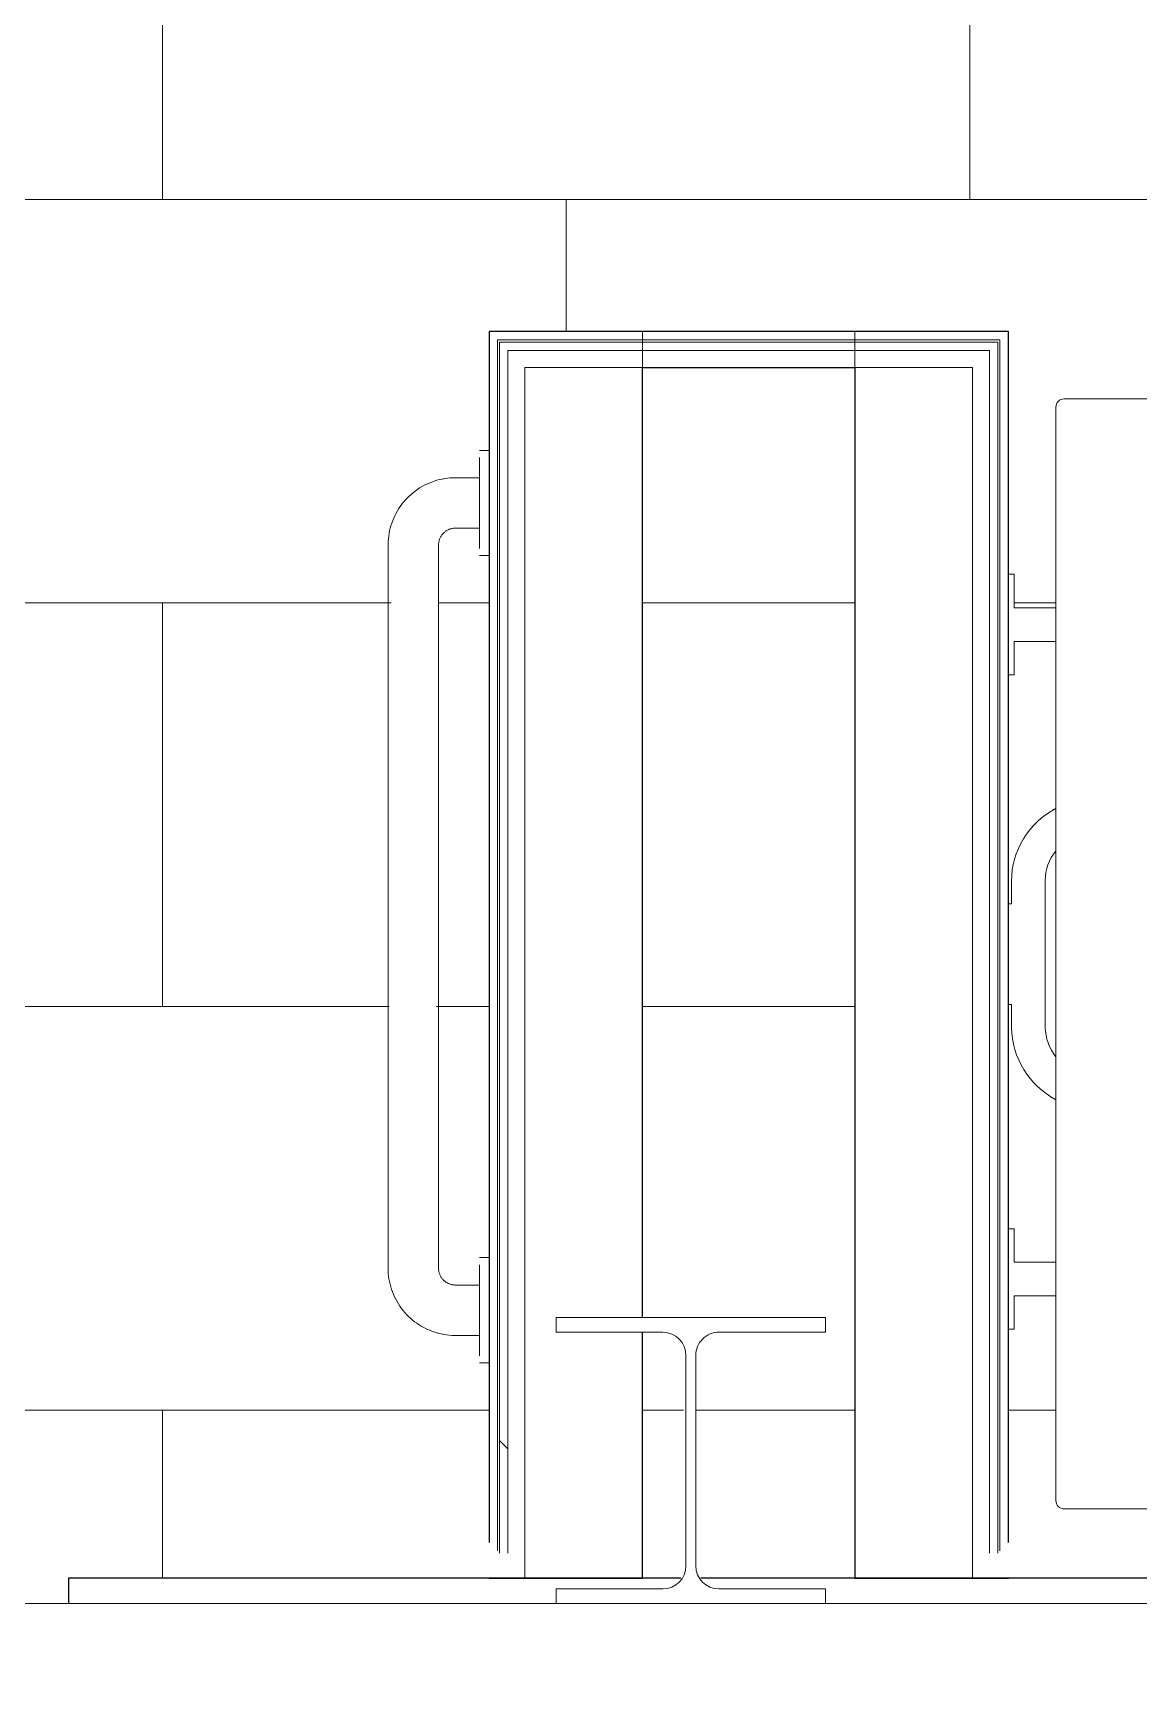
# Model space of a CAD drawing. Header units: inches. Extents: x 20008 to 27263, y -26025 to -19005.
# Drawn here: x 25671.84 to 25704.71, y -22789.87 to -22740.62 of the extents above; entities that cross this region are included whole.
import ezdxf

# ---------------------------------------------------------------- set-up
doc = ezdxf.new("R2010")
doc.units = ezdxf.units.IN
doc.header["$MEASUREMENT"] = 0
for name, color, linetype, lineweight in [('A-FLOR-PATT', 8, 'Continuous', 9), ('A-WALL', 113, 'Continuous', 9), ('A-WALL-PATT', 111, 'Continuous', 25), ('I-WALL', 2, 'Continuous', 9), ('Q-SPCQ', 91, 'Continuous', 9), ('S-BEAM', 12, 'Continuous', 9), ('S-COLS', 52, 'Continuous', 9)]:
    doc.layers.add(name, color=color, linetype=linetype, lineweight=lineweight)
pattern_1 = [(296.565, (38.4, 23.04), (0.00014, 153.59998), [17.173, -326.287]), (33.69, (46.08, 7.68), (0.0002, 153.6001), [27.691, -526.122]), (33.69, (199.68, 7.68), (0.0002, 153.6001), [27.691, -526.122]), (33.69, (353.28, 7.68), (0.0002, 153.6001), [27.691, -526.122]), (116.565, (69.12, 23.04), (0.00014, 153.59998), [17.173, -326.287]), (213.69, (61.44, 38.4), (0.0002, 153.6001), [27.691, -526.122]), (213.69, (215.04, 38.4), (0.0002, 153.6001), [27.691, -526.122]), (213.69, (368.64, 38.4), (0.0002, 153.6001), [27.691, -526.122]), (26.565, (99.84, 23.04), (0.00014, 153.6), [34.346, -309.114]), (26.565, (253.44, 23.04), (0.00014, 153.6), [34.346, -309.114]), (270, (130.56, 38.4), (153.6, 9e-15), [15.36, -138.24]), (225, (130.56, 23.04), (-1e-14, 153.60056), [21.722, -195.501]), (135, (115.2, 7.68), (1e-14, 153.60056), [21.722, -195.501]), (288.435, (69.12, 69.12), (0.00018, 153.600364), [24.286, -461.44]), (18.435, (76.8, 46.08), (0.0002, 153.60036), [24.286, -461.44]), (18.435, (230.4, 46.08), (0.0002, 153.60036), [24.286, -461.44]), (18.435, (384, 46.08), (0.0002, 153.60036), [24.286, -461.44]), (135, (99.84, 53.76), (1e-14, 153.60056), [21.722, -195.501]), (180, (84.48, 69.12), (-2e-14, -153.6), [15.36, -138.24]), (251.565, (30.72, 107.52), (-0.00018, 153.600364), [24.286, -461.44]), (315, (23.04, 84.48), (-1e-14, 153.60056), [21.722, -195.501]), (71.565, (38.4, 69.12), (-0.00018, 153.600364), [24.286, -461.44]), (135, (46.08, 92.16), (1e-14, 153.60056), [21.722, -195.501]), (225, (92.16, 107.52), (-1e-14, 153.60056), [21.722, -195.501]), (123.69, (76.8, 92.16), (0.00018, 153.6001), [27.691, -526.122]), (123.69, (230.4, 92.16), (0.00018, 153.6001), [27.691, -526.122]), (26.565, (61.44, 115.2), (0.00014, 153.6), [17.173, -326.287]), (26.565, (215.04, 115.2), (0.00014, 153.6), [17.173, -326.287]), (315, (76.8, 122.88), (-1e-14, 153.60056), [21.722, -195.501]), (213.69, (145.92, 145.92), (0.0002, 153.6001), [27.691, -526.122]), (213.69, (299.52, 145.92), (0.0002, 153.6001), [27.691, -526.122]), (213.69, (453.12, 145.92), (0.0002, 153.6001), [27.691, -526.122]), (296.565, (122.88, 130.56), (0.00014, 153.59998), [17.173, -326.287]), (45, (130.56, 115.2), (1e-14, 153.60056), [21.722, -195.501]), (90, (145.92, 130.56), (-153.6, 9e-15), [15.36, -138.24]), (213.69, (76.8, 153.6), (0.0002, 153.6001), [27.691, -526.122]), (213.69, (230.4, 153.6), (0.0002, 153.6001), [27.691, -526.122]), (213.69, (384, 153.6), (0.0002, 153.6001), [27.691, -526.122]), (315, (53.76, 138.24), (-1e-14, 153.60056), [10.861, -206.362]), (26.565, (61.44, 130.56), (0.00014, 153.6), [17.173, -326.287]), (26.565, (215.04, 130.56), (0.00014, 153.6), [17.173, -326.287]), (90, (76.8, 138.24), (-153.6, 9e-15), [15.36, -138.24]), (333.435, (15.36, 145.92), (-0.00014, 153.6), [17.173, -326.287]), (333.435, (168.96, 145.92), (-0.00014, 153.6), [17.173, -326.287]), (243.435, (30.72, 138.24), (-0.00014, 153.59998), [17.173, -326.287]), (161.565, (23.04, 122.88), (-0.0002, 153.60036), [24.286, -461.44]), (161.565, (176.64, 122.88), (-0.0002, 153.60036), [24.286, -461.44]), (161.565, (330.24, 122.88), (-0.0002, 153.60036), [24.286, -461.44]), (45, (0, 130.56), (1e-14, 153.60056), [21.722, -195.501]), (26.565, (7.68, 0), (0.00014, 153.6), [17.173, -326.287]), (26.565, (161.28, 0), (0.00014, 153.6), [17.173, -326.287]), (116.565, (23.04, 7.68), (0.00014, 153.59998), [17.173, -326.287]), (206.565, (15.36, 23.04), (0.00014, 153.6), [17.173, -326.287]), (206.565, (168.96, 23.04), (0.00014, 153.6), [17.173, -326.287]), (296.565, (0, 15.36), (0.00014, 153.59998), [17.173, -326.287]), (14.036, (115.2, 69.12), (0.00017, 153.6), [31.665, -601.644]), (14.036, (268.8, 69.12), (0.0002, 153.6), [31.665, -601.644]), (14.036, (422.4, 69.12), (0.0002, 153.6), [31.665, -601.644]), (14.036, (576, 69.12), (0.0002, 153.6), [31.665, -601.644]), (135, (145.92, 76.8), (1e-14, 153.60056), [21.722, -195.501]), (198.435, (130.56, 92.16), (0.0002, 153.60036), [24.286, -461.44]), (198.435, (284.16, 92.16), (0.0002, 153.60036), [24.286, -461.44]), (198.435, (437.76, 92.16), (0.0002, 153.60036), [24.286, -461.44]), (296.565, (107.52, 84.48), (0.00014, 153.59998), [17.173, -326.287]), (333.435, (7.68, 46.08), (-0.00014, 153.6), [17.173, -326.287]), (333.435, (161.28, 46.08), (-0.00014, 153.6), [17.173, -326.287]), (45, (23.04, 38.4), (1e-14, 153.60056), [10.861, -206.362]), (116.565, (30.72, 46.08), (0.00014, 153.59998), [17.173, -326.287]), (225, (23.04, 61.44), (-1e-14, 153.60056), [21.722, -195.501])]

# ---------------------------------------------------------------- blocks, each defined once
blk = doc.blocks.new('817_Grab_Bars - 8170-001240-25748-Site Plan - Phase 1')
at = {"layer": 'Q-SPCQ', "color": 7}
for p, q in [((25395.89, -22754.734), (25395.609, -22754.734)), ((25395.609, -22756.297), (25395.609, -22754.944)), ((25395.609, -22755.547), (25394.89, -22755.547)), ((25395.609, -22757.65), (25395.609, -22756.297)), ((25394.89, -22757.047), (25395.609, -22757.047)), ((25392.89, -22757.547), (25392.89, -22779.047)), ((25394.39, -22779.047), (25394.39, -22757.547)), ((25395.609, -22757.859), (25395.89, -22757.859)), ((25395.89, -22778.734), (25395.609, -22778.734)), ((25395.609, -22780.297), (25395.609, -22778.944)), ((25395.609, -22779.547), (25394.89, -22779.547)), ((25395.609, -22781.65), (25395.609, -22780.297)), ((25394.89, -22781.047), (25395.609, -22781.047)), ((25395.609, -22781.859), (25395.89, -22781.859))]:
    blk.add_line(p, q, dxfattribs=at)
at = {"layer": 'Q-SPCQ', "color": 7, "flags": 128}
for points in [[(25394.89, -22755.547), (25394.81, -22755.549), (25394.73, -22755.553), (25394.651, -22755.561), (25394.572, -22755.572), (25394.493, -22755.587), (25394.415, -22755.604), (25394.338, -22755.625), (25394.261, -22755.648), (25394.186, -22755.675), (25394.111, -22755.705), (25394.038, -22755.737), (25393.967, -22755.773), (25393.896, -22755.811), (25393.828, -22755.852), (25393.761, -22755.896), (25393.696, -22755.943), (25393.633, -22755.992), (25393.571, -22756.043), (25393.512, -22756.097), (25393.456, -22756.154), (25393.401, -22756.212), (25393.349, -22756.273), (25393.299, -22756.335), (25393.252, -22756.4), (25393.207, -22756.466), (25393.165, -22756.535), (25393.126, -22756.604), (25393.09, -22756.676), (25393.057, -22756.748), (25393.026, -22756.822), (25392.999, -22756.897), (25392.974, -22756.974), (25392.953, -22757.051), (25392.934, -22757.128), (25392.919, -22757.207), (25392.907, -22757.286), (25392.898, -22757.366), (25392.893, -22757.445), (25392.89, -22757.525), (25392.89, -22757.547)], [(25394.39, -22757.547), (25394.391, -22757.527), (25394.392, -22757.507), (25394.394, -22757.487), (25394.397, -22757.467), (25394.4, -22757.448), (25394.405, -22757.428), (25394.41, -22757.409), (25394.416, -22757.39), (25394.422, -22757.371), (25394.43, -22757.352), (25394.438, -22757.334), (25394.447, -22757.316), (25394.456, -22757.299), (25394.467, -22757.281), (25394.478, -22757.265), (25394.489, -22757.248), (25394.501, -22757.233), (25394.514, -22757.217), (25394.528, -22757.202), (25394.542, -22757.188), (25394.556, -22757.175), (25394.572, -22757.162), (25394.587, -22757.149), (25394.603, -22757.137), (25394.62, -22757.126), (25394.637, -22757.116), (25394.655, -22757.106), (25394.672, -22757.097), (25394.691, -22757.089), (25394.709, -22757.081), (25394.728, -22757.074), (25394.747, -22757.068), (25394.766, -22757.063), (25394.786, -22757.058), (25394.805, -22757.054), (25394.825, -22757.051), (25394.845, -22757.049), (25394.865, -22757.048), (25394.885, -22757.047), (25394.89, -22757.047)], [(25392.89, -22779.047), (25392.892, -22779.127), (25392.897, -22779.207), (25392.905, -22779.286), (25392.916, -22779.366), (25392.93, -22779.444), (25392.948, -22779.522), (25392.968, -22779.6), (25392.992, -22779.676), (25393.018, -22779.751), (25393.048, -22779.826), (25393.081, -22779.899), (25393.116, -22779.971), (25393.155, -22780.041), (25393.196, -22780.109), (25393.24, -22780.176), (25393.286, -22780.241), (25393.335, -22780.305), (25393.387, -22780.366), (25393.441, -22780.425), (25393.497, -22780.482), (25393.555, -22780.536), (25393.616, -22780.588), (25393.679, -22780.638), (25393.743, -22780.685), (25393.81, -22780.73), (25393.878, -22780.772), (25393.948, -22780.811), (25394.019, -22780.847), (25394.092, -22780.881), (25394.166, -22780.911), (25394.241, -22780.939), (25394.317, -22780.963), (25394.394, -22780.984), (25394.472, -22781.003), (25394.55, -22781.018), (25394.629, -22781.03), (25394.709, -22781.039), (25394.789, -22781.044), (25394.869, -22781.047), (25394.89, -22781.047)], [(25394.89, -22779.547), (25394.87, -22779.547), (25394.85, -22779.545), (25394.83, -22779.543), (25394.811, -22779.541), (25394.791, -22779.537), (25394.771, -22779.533), (25394.752, -22779.527), (25394.733, -22779.522), (25394.714, -22779.515), (25394.696, -22779.507), (25394.677, -22779.499), (25394.659, -22779.49), (25394.642, -22779.481), (25394.625, -22779.471), (25394.608, -22779.46), (25394.592, -22779.448), (25394.576, -22779.436), (25394.561, -22779.423), (25394.546, -22779.409), (25394.532, -22779.395), (25394.518, -22779.381), (25394.505, -22779.366), (25394.492, -22779.35), (25394.481, -22779.334), (25394.469, -22779.317), (25394.459, -22779.3), (25394.449, -22779.283), (25394.44, -22779.265), (25394.432, -22779.247), (25394.424, -22779.228), (25394.417, -22779.209), (25394.411, -22779.19), (25394.406, -22779.171), (25394.401, -22779.152), (25394.398, -22779.132), (25394.394, -22779.112), (25394.392, -22779.092), (25394.391, -22779.072), (25394.39, -22779.052), (25394.39, -22779.047)]]:
    blk.add_lwpolyline(points, dxfattribs=at)
blk = doc.blocks.new('Shower_Seat-Retractable-Frost_Products_LTD_-Handicap-_975R_M_ - Steel-Stainless-118740-Site Plan - Phase 1')
at = {"layer": 'Q-SPCQ', "color": 10, "lineweight": 13}
for p, q in [((25702.489, -22751.49), (25715.637, -22751.49)), ((25702.24, -22757.698), (25702.24, -22751.74)), ((25716.635, -22752.488), (25716.635, -22770.544)), ((25705.419, -22771.526), (25705.419, -22755.419)), ((25705.996, -22755.419), (25705.996, -22771.526)), ((25709.446, -22771.526), (25709.446, -22755.419)), ((25710.023, -22755.419), (25710.023, -22771.526)), ((25713.472, -22771.526), (25713.472, -22755.419)), ((25714.05, -22755.419), (25714.05, -22771.526)), ((25700.828, -22756.705), (25701.005, -22756.705)), ((25701.005, -22756.705), (25701.005, -22757.698)), ((25701.005, -22757.698), (25702.24, -22757.698)), ((25702.24, -22757.698), (25702.24, -22758.699)), ((25702.24, -22758.699), (25701.006, -22758.699)), ((25701.006, -22758.699), (25701.006, -22759.69)), ((25702.24, -22763.675), (25702.24, -22758.699)), ((25701.006, -22759.69), (25700.828, -22759.69)), ((25702.24, -22763.606), (25702.24, -22772.322)), ((25700.922, -22766.506), (25700.922, -22765.832)), ((25701.923, -22770.175), (25701.923, -22765.803)), ((25700.834, -22769.499), (25700.834, -22766.499)), ((25700.834, -22766.499), (25700.922, -22766.506)), ((25700.923, -22769.499), (25700.834, -22769.499)), ((25700.923, -22770.175), (25700.923, -22769.499)), ((25717.224, -22771.133), (25722.08, -22771.133)), ((25723.078, -22772.131), (25723.078, -22782.778)), ((25702.24, -22777.156), (25702.24, -22772.322)), ((25705.419, -22780.562), (25705.419, -22775.455)), ((25705.996, -22775.455), (25705.996, -22780.562)), ((25709.446, -22780.562), (25709.446, -22775.455)), ((25710.023, -22775.455), (25710.023, -22780.562)), ((25713.472, -22780.562), (25713.472, -22775.455)), ((25714.05, -22775.455), (25714.05, -22775.504)), ((25714.05, -22775.455), (25714.05, -22780.562)), ((25716.918, -22775.455), (25716.918, -22780.562)), ((25717.495, -22780.562), (25717.495, -22775.455)), ((25720.363, -22780.562), (25720.363, -22775.455)), ((25720.941, -22775.455), (25720.941, -22780.562)), ((25700.828, -22776.163), (25701.005, -22776.163)), ((25701.005, -22776.163), (25701.005, -22777.156)), ((25713.472, -22776.336), (25713.472, -22780.562)), ((25714.05, -22780.562), (25714.05, -22776.607)), ((25701.005, -22777.156), (25702.24, -22777.156)), ((25702.24, -22777.156), (25702.24, -22778.156)), ((25702.24, -22778.156), (25701.005, -22778.156)), ((25701.005, -22778.156), (25701.005, -22779.148)), ((25702.24, -22784.241), (25702.24, -22778.156)), ((25701.005, -22779.148), (25700.828, -22779.148)), ((25718.224, -22784.49), (25702.489, -22784.49)), ((25722.08, -22784.49), (25719.431, -22784.49))]:
    blk.add_line(p, q, dxfattribs=at)
for centre, radius, start, end in [((25702.489, -22751.74), 0.249, 90, 180), ((25715.637, -22752.488), 0.998, 0, 90), ((25705.743, -22753.795), 0.157, 90, 270), ((25705.743, -22753.795), 0.157, 270, 90), ((25713.796, -22753.795), 0.157, 90, 270), ((25713.796, -22753.795), 0.157, 270, 90), ((25705.708, -22755.419), 0.289, 0, 180), ((25709.734, -22755.419), 0.289, 0, 180), ((25713.761, -22755.419), 0.289, 0, 180), ((25703.346, -22765.832), 2.424, 117.1511, 180), ((25703.213, -22765.518), 2.092, 117.433, 122.1594), ((25703.276, -22765.803), 1.353, 140, 180), ((25703.392, -22770.138), 2.469, 180.8542, 242.1783), ((25703.375, -22770.145), 1.452, 181.1547, 218.5801), ((25717.224, -22770.544), 0.589, 180, 270), ((25722.08, -22772.131), 0.998, 0, 90), ((25705.708, -22771.526), 0.289, 180, 0), ((25709.735, -22771.526), 0.288, 180, 0), ((25713.762, -22771.526), 0.288, 180, 0), ((25703.11, -22770.79), 1.773, 235.2452, 240.4956), ((25705.708, -22775.455), 0.289, 0, 180), ((25709.734, -22775.455), 0.289, 0, 180), ((25713.761, -22775.455), 0.289, 0, 180), ((25713.761, -22775.455), 0.289, 0, 139.2137), ((25717.206, -22775.455), 0.289, 0, 180), ((25720.652, -22775.455), 0.289, 0, 180), ((25705.708, -22780.562), 0.289, 180, 0), ((25709.734, -22780.562), 0.289, 180, 0), ((25713.761, -22780.562), 0.289, 180, 0), ((25713.761, -22780.562), 0.289, 180, 0), ((25717.206, -22780.562), 0.289, 180, 0), ((25720.652, -22780.562), 0.289, 180, 0), ((25705.743, -22782.16), 0.157, 90, 270), ((25705.743, -22782.16), 0.157, 270, 90), ((25713.796, -22782.16), 0.157, 90, 270), ((25713.796, -22782.16), 0.157, 270, 90), ((25722.08, -22783.492), 0.998, 270, 330), ((25702.489, -22784.241), 0.249, 180, 270)]:
    blk.add_arc(centre, radius, start, end, dxfattribs=at)
blk = doc.blocks.new('Locker Rooms and Restrooms_rvt-1-Site Plan - Phase 1')
at = {"layer": 'A-FLOR-PATT'}
h = blk.add_hatch(dxfattribs=at)
h.set_pattern_fill('FP_30', color=27, style=0, pattern_type=2)
h.set_pattern_definition([(0, (25627.648, -22757.59), (-48, 23.996), [48, 0, 0, 0]), (90, (25651.65, -22769.59), (-48, 3e-15), [11.998, -11.998]), (90, (25639.65, -22757.59), (-48, 3e-15), [11.998, -11.998]), (90, (25663.65, -22757.59), (-48, 3e-15), [11.998, -11.998]), (0, (25627.648, -22745.592), (-48, 23.996), [48, 0, 0, 0]), (90, (25675.65, -22769.59), (-48, 3e-15), [11.998, -11.998])])
h.paths.add_polyline_path([(25531.713, -22796.906), (25672.89, -22796.803), (25672.828, -22795.303), (25521.39, -22795.303), (25521.39, -22796.906)], flags=0)
h.paths.add_polyline_path([(25559.265, -22749.166), (25559.343, -22749.479), (25559.328, -22749.416)], flags=0)
h.paths.add_polyline_path([(25599.143, -22780.228), (25599.482, -22780.228), (25599.415, -22780.043), (25599.141, -22780.073)], flags=0)
h.paths.add_polyline_path([(25598.949, -22756.539), (25598.949, -22756.879), (25599.118, -22756.864), (25599.104, -22756.538), (25598.977, -22756.539)], flags=0)
h.paths.add_polyline_path([(25601.39, -22749.041), (25601.468, -22749.354), (25601.453, -22749.291)], flags=0)
h.paths.add_polyline_path([(25608.763, -22756.346), (25608.423, -22756.346), (25608.49, -22756.532), (25608.765, -22756.501)], flags=0)
h.paths.add_polyline_path([(25608.957, -22780.035), (25608.957, -22779.695), (25608.788, -22779.711), (25608.801, -22780.037), (25608.928, -22780.035)], flags=0)
h.paths.add_polyline_path([(25643.515, -22749.041), (25643.593, -22749.354), (25643.578, -22749.291)], flags=0)
h.paths.add_polyline_path([(25683.393, -22778.525), (25683.732, -22778.525), (25683.665, -22778.34), (25683.391, -22778.37)], flags=0)
h.paths.add_polyline_path([(25683.199, -22754.836), (25683.199, -22755.176), (25683.368, -22755.16), (25683.354, -22754.834), (25683.227, -22754.836)], flags=0)
h.paths.add_polyline_path([(25558.436, -22787.303), (25559.015, -22787.303), (25558.953, -22771.797), (25558.413, -22771.548), (25558.413, -22769.263), (25556.489, -22769.056), (25556.116, -22768.711), (25555.406, -22769.315), (25554.967, -22769.493), (25554.498, -22769.572), (25554.025, -22769.548), (25553.3, -22769.266), (25552.948, -22768.869), (25552.83, -22768.582), (25552.911, -22767.671), (25553.366, -22767.154), (25553.643, -22767.014), (25554.498, -22766.88), (25555.406, -22767.137), (25556.267, -22767.637), (25556.721, -22767.239), (25558.413, -22767.205), (25558.436, -22764.91), (25558.953, -22764.672), (25559.015, -22749.166), (25564.64, -22749.166), (25564.64, -22764.488), (25565.118, -22764.708), (25565.118, -22766.993), (25567.042, -22767.2), (25567.414, -22767.545), (25568.124, -22766.924), (25569.032, -22766.667), (25569.963, -22766.823), (25570.454, -22767.196), (25570.719, -22767.752), (25570.583, -22768.656), (25570.164, -22769.11), (25569.506, -22769.335), (25569.032, -22769.359), (25568.564, -22769.28), (25567.987, -22769.017), (25567.529, -22768.619), (25567.399, -22768.498), (25566.81, -22769.017), (25565.118, -22769.051), (25565.118, -22771.335), (25564.64, -22771.584), (25564.64, -22787.303), (25601.14, -22787.303), (25601.14, -22781.64), (25600.859, -22781.64), (25600.859, -22780.937), (25600.14, -22780.937), (25600.14, -22780.662), (25599.54, -22780.699), (25599.375, -22780.575), (25599.075, -22780.16), (25598.669, -22779.75), (25598.515, -22779.861), (25598.364, -22779.723), (25598.421, -22779.378), (25598.241, -22779.037), (25598.14, -22779.037), (25598.241, -22757.537), (25598.515, -22757.537), (25598.445, -22757.106), (25598.602, -22756.772), (25598.977, -22756.511), (25599.421, -22756.063), (25599.279, -22755.954), (25599.549, -22755.788), (25599.8, -22755.818), (25600.859, -22755.638), (25600.859, -22754.934), (25601.14, -22754.934), (25601.14, -22749.041), (25606.765, -22749.041), (25606.765, -22754.934), (25607.046, -22754.934), (25607.046, -22755.638), (25607.765, -22755.638), (25607.765, -22755.912), (25608.366, -22755.876), (25608.53, -22755.999), (25608.831, -22756.414), (25609.236, -22756.824), (25609.39, -22756.713), (25609.541, -22756.852), (25609.485, -22757.196), (25609.665, -22757.537), (25609.765, -22757.537), (25609.665, -22779.037), (25609.39, -22779.037), (25609.46, -22779.468), (25609.303, -22779.802), (25608.928, -22780.063), (25608.485, -22780.511), (25608.627, -22780.621), (25608.366, -22780.789), (25608.106, -22780.756), (25607.046, -22780.937), (25607.046, -22781.64), (25606.765, -22781.64), (25606.765, -22787.303), (25643.265, -22787.303), (25643.203, -22771.584), (25642.663, -22771.335), (25642.663, -22769.051), (25640.739, -22768.843), (25640.366, -22768.498), (25639.656, -22769.102), (25639.217, -22769.28), (25638.604, -22769.364), (25638.275, -22769.335), (25637.55, -22769.053), (25637.198, -22768.656), (25637.08, -22768.369), (25637.161, -22767.458), (25637.616, -22766.941), (25637.893, -22766.801), (25638.748, -22766.667), (25639.656, -22766.924), (25640.517, -22767.424), (25640.971, -22767.026), (25642.663, -22766.993), (25642.663, -22764.708), (25643.203, -22764.459), (25643.265, -22749.041), (25648.89, -22749.041), (25648.89, -22764.488), (25649.368, -22764.708), (25649.368, -22766.993), (25651.292, -22767.2), (25651.664, -22767.545), (25652.374, -22766.924), (25653.282, -22766.667), (25654.213, -22766.823), (25654.704, -22767.196), (25654.969, -22767.752), (25654.833, -22768.656), (25654.414, -22769.11), (25653.756, -22769.335), (25653.282, -22769.359), (25652.814, -22769.28), (25652.237, -22769.017), (25651.779, -22768.619), (25651.649, -22768.498), (25651.06, -22769.017), (25649.368, -22769.051), (25649.368, -22771.335), (25648.89, -22771.584), (25648.89, -22787.303), (25672.89, -22787.303), (25672.89, -22786.553), (25686.453, -22786.553), (25686.453, -22785.803), (25685.39, -22785.74), (25685.39, -22779.937), (25685.109, -22779.937), (25685.109, -22779.234), (25684.39, -22779.234), (25684.39, -22778.959), (25683.959, -22779.029), (25683.625, -22778.872), (25683.325, -22778.457), (25682.919, -22778.047), (25682.765, -22778.158), (25682.614, -22778.019), (25682.671, -22777.675), (25682.491, -22777.334), (25682.39, -22777.334), (25682.491, -22755.834), (25682.765, -22755.834), (25682.695, -22755.403), (25682.852, -22755.069), (25683.227, -22754.808), (25683.671, -22754.36), (25683.529, -22754.25), (25683.799, -22754.085), (25684.05, -22754.115), (25685.109, -22753.935), (25685.109, -22753.231), (25685.39, -22753.231), (25685.39, -22749.49), (25700.828, -22749.49), (25700.828, -22756.705), (25701.005, -22756.705), (25701.006, -22757.698), (25702.24, -22757.698), (25702.24, -22751.74), (25702.489, -22751.49), (25715.637, -22751.49), (25716.343, -22751.783), (25716.601, -22752.23), (25716.635, -22752.488), (25716.714, -22770.839), (25717.072, -22771.113), (25717.224, -22771.133), (25722.338, -22771.167), (25722.785, -22771.425), (25723.078, -22772.131), (25723.078, -22782.74), (25732.953, -22782.844), (25732.953, -22783.99), (25722.944, -22783.991), (25722.338, -22784.456), (25722.08, -22784.49), (25719.431, -22784.49), (25719.431, -22785.24), (25720.127, -22785.24), (25720.127, -22785.49), (25717.529, -22785.49), (25717.529, -22785.24), (25718.224, -22785.24), (25718.224, -22784.49), (25702.489, -22784.49), (25702.24, -22784.241), (25702.24, -22778.156), (25701.005, -22778.156), (25701.005, -22779.148), (25700.828, -22779.148), (25700.828, -22785.74), (25699.765, -22785.803), (25699.765, -22786.553), (25737.265, -22786.553), (25737.265, -22768.427), (25736.828, -22768.519), (25736.828, -22772.24), (25736.453, -22772.24), (25736.453, -22771.99), (25735.703, -22771.99), (25735.703, -22768.662), (25735.328, -22768.486), (25735.244, -22781.615), (25734.078, -22781.615), (25733.991, -22767.966), (25733.14, -22768.74), (25731.438, -22768.678), (25730.952, -22768.303), (25730.705, -22767.838), (25730.786, -22766.927), (25731.241, -22766.41), (25731.518, -22766.27), (25732.373, -22766.135), (25733.328, -22766.393), (25733.328, -22766.425), (25734.078, -22766.893), (25734.078, -22759.766), (25733.643, -22759.74), (25733.588, -22759.74), (25733.588, -22759.865), (25733.32, -22759.929), (25733.214, -22759.984), (25731.978, -22760.101), (25730.068, -22759.968), (25729.237, -22760.356), (25728.78, -22760.422), (25728.066, -22760.813), (25727.296, -22760.871), (25726.51, -22760.435), (25726.256, -22759.822), (25726.256, -22759.158), (25726.51, -22758.546), (25726.63, -22758.401), (25727.296, -22758.109), (25728.066, -22758.168), (25730.619, -22759.119), (25731.978, -22758.879), (25733.214, -22758.997), (25733.643, -22759.12), (25734.078, -22759.12), (25734.161, -22755.365), (25735.328, -22755.365), (25735.328, -22757.99), (25735.463, -22757.99), (25735.328, -22759.115), (25736.453, -22759.115), (25736.453, -22758.74), (25736.828, -22758.74), (25736.828, -22760.24), (25736.453, -22760.24), (25736.453, -22759.865), (25736.203, -22759.865), (25736.288, -22764.177), (25736.828, -22763.928), (25736.828, -22766.556), (25737.265, -22766.461), (25737.265, -22738.803), (25521.39, -22738.803), (25521.39, -22787.303), (25531.713, -22787.303)], flags=0)
h.paths.add_polyline_path([(25559.265, -22787.303), (25559.294, -22787.303), (25559.328, -22787.166), (25559.265, -22787.182)], flags=0)
h.paths.add_polyline_path([(25648.64, -22787.303), (25648.578, -22786.99), (25648.578, -22787.053)], flags=0)
h.paths.add_polyline_path([(25643.515, -22787.303), (25643.578, -22787.053), (25643.515, -22787.068)], flags=0)
h.paths.add_polyline_path([(25601.39, -22787.303), (25601.453, -22787.053), (25601.39, -22787.068)], flags=0)
h.paths.add_polyline_path([(25606.515, -22787.303), (25606.453, -22786.99), (25606.453, -22787.053)], flags=0)
h.paths.add_polyline_path([(25564.362, -22787.303), (25564.39, -22787.303), (25564.328, -22787.104), (25564.328, -22787.166)], flags=0)
h.paths.add_polyline_path([(25692.049, -22786.553), (25696.265, -22786.553), (25696.265, -22750.553), (25689.953, -22750.553), (25689.953, -22778.803), (25695.39, -22778.803), (25695.39, -22779.236), (25692.049, -22779.31), (25691.737, -22779.439), (25691.535, -22779.928), (25691.535, -22786.178), (25691.737, -22786.553)], flags=0)
h.paths.add_polyline_path([(25691.09, -22786.553), (25691.246, -22786.053), (25691.145, -22779.684), (25691.043, -22779.439), (25690.554, -22779.236), (25689.953, -22779.236), (25689.953, -22786.553), (25691.043, -22786.553)], flags=0)
h.paths.add_polyline_path([(25733.787, -22785.49), (25732.529, -22785.49), (25732.529, -22785.24), (25733.224, -22785.24), (25733.286, -22784.24), (25734.431, -22784.24), (25734.431, -22785.24), (25735.127, -22785.24), (25735.127, -22785.49), (25733.828, -22785.49)], flags=0)
h.paths.add_polyline_path([(25733.737, -22783.814), (25733.455, -22783.495), (25733.442, -22783.365), (25733.499, -22783.284), (25733.861, -22783.615), (25733.864, -22783.726), (25733.747, -22783.807)], flags=0)
h.paths.add_polyline_path([(25736.828, -22783.789), (25736.578, -22783.678), (25736.578, -22783.094), (25735.578, -22783.012), (25735.578, -22781.887), (25736.578, -22781.887), (25736.578, -22781.191), (25736.828, -22781.191), (25736.828, -22783.749)], flags=0)
h.paths.add_polyline_path([(25735.032, -22782.571), (25734.692, -22782.278), (25734.703, -22782.105), (25734.832, -22782.118), (25735.056, -22782.351), (25735.136, -22782.423), (25735.053, -22782.54)], flags=0)
h.paths.add_polyline_path([(25524.513, -22756.293), (25524.173, -22756.293), (25524.24, -22756.479), (25524.515, -22756.449)], flags=0)
h.paths.add_polyline_path([(25524.707, -22779.982), (25524.707, -22779.642), (25524.538, -22779.658), (25524.551, -22779.984), (25524.678, -22779.983)], flags=0)
h.paths.add_polyline_path([(25522.515, -22781.588), (25522.515, -22778.881), (25522.796, -22778.984), (25522.796, -22779.585), (25523.515, -22779.585), (25523.515, -22780.04), (25523.874, -22780.04), (25524.041, -22779.88), (25524.363, -22779.618), (25524.571, -22779.343), (25524.678, -22779.304), (25524.467, -22778.984), (25524.015, -22778.881), (25524.116, -22757.484), (25524.571, -22757.484), (25524.571, -22757.126), (25524.467, -22757.088), (25524.149, -22756.637), (25523.874, -22756.429), (25523.833, -22756.322), (25523.515, -22756.533), (25523.515, -22756.884), (25522.796, -22756.884), (25522.796, -22757.588), (25522.515, -22757.484), (25522.515, -22754.881), (25522.796, -22754.881), (25522.796, -22755.585), (25523.515, -22755.585), (25523.515, -22755.859), (25524.116, -22755.823), (25524.28, -22755.946), (25524.581, -22756.361), (25524.986, -22756.771), (25525.14, -22756.661), (25525.291, -22756.799), (25525.235, -22757.144), (25525.415, -22757.484), (25525.515, -22757.484), (25525.415, -22778.984), (25525.14, -22778.984), (25525.21, -22779.415), (25525.053, -22779.749), (25524.678, -22780.01), (25524.235, -22780.458), (25524.377, -22780.568), (25524.106, -22780.734), (25523.856, -22780.704), (25522.796, -22780.884), (25522.796, -22781.588)], flags=0)
h.paths.add_polyline_path([(25599.821, -22780.2), (25600.14, -22779.989), (25600.14, -22779.638), (25600.859, -22779.638), (25600.859, -22778.934), (25601.14, -22778.934), (25601.14, -22757.64), (25600.859, -22757.537), (25600.859, -22756.937), (25600.14, -22756.937), (25600.14, -22756.481), (25599.782, -22756.481), (25599.615, -22756.642), (25599.292, -22756.904), (25599.084, -22757.179), (25598.977, -22757.218), (25599.188, -22757.537), (25599.64, -22757.64), (25599.54, -22779.037), (25599.084, -22779.037), (25599.084, -22779.396), (25599.188, -22779.433), (25599.507, -22779.885), (25599.782, -22780.093), (25599.812, -22780.176)], flags=0)
h.paths.add_polyline_path([(25608.085, -22780.2), (25608.291, -22779.932), (25608.613, -22779.671), (25608.821, -22779.396), (25608.928, -22779.357), (25608.717, -22779.037), (25608.265, -22778.934), (25608.366, -22757.537), (25608.821, -22757.537), (25608.821, -22757.179), (25608.717, -22757.141), (25608.399, -22756.689), (25608.124, -22756.481), (25608.083, -22756.375), (25607.765, -22756.585), (25607.765, -22756.937), (25607.046, -22756.937), (25607.046, -22757.64), (25606.765, -22757.64), (25606.765, -22778.934), (25607.046, -22779.037), (25607.046, -22779.638), (25607.765, -22779.638), (25607.765, -22780.093), (25608.065, -22780.194)], flags=0)
h.paths.add_polyline_path([(25684.071, -22778.497), (25684.39, -22778.286), (25684.39, -22777.935), (25685.109, -22777.935), (25685.109, -22777.231), (25685.39, -22777.231), (25685.39, -22755.937), (25685.109, -22755.834), (25685.109, -22755.234), (25684.39, -22755.234), (25684.39, -22754.778), (25684.032, -22754.778), (25683.865, -22754.939), (25683.542, -22755.201), (25683.334, -22755.476), (25683.227, -22755.514), (25683.438, -22755.834), (25683.89, -22755.937), (25683.79, -22777.334), (25683.334, -22777.334), (25683.334, -22777.693), (25683.438, -22777.73), (25683.757, -22778.182), (25684.032, -22778.39), (25684.062, -22778.473)], flags=0)
h.paths.add_polyline_path([(25702.24, -22777.156), (25702.24, -22772.322), (25701.437, -22771.646), (25700.987, -22770.696), (25700.834, -22769.499), (25700.922, -22765.832), (25701.152, -22764.802), (25701.797, -22763.967), (25702.24, -22763.675), (25702.24, -22758.699), (25701.006, -22758.699), (25700.922, -22759.69), (25700.828, -22759.69), (25700.828, -22776.163), (25701.005, -22776.163), (25701.005, -22777.156), (25701.184, -22777.156)], flags=0)
h.paths.add_polyline_path([(25736.203, -22770.99), (25736.453, -22770.88), (25736.288, -22770.804), (25736.203, -22770.804)], flags=0)
h.paths.add_polyline_path([(25735.501, -22766.495), (25735.703, -22766.318), (25735.64, -22759.865), (25735.328, -22759.978), (25735.328, -22766.495)], flags=0)
h.paths.add_polyline_path([(25734.9, -22753.49), (25734.965, -22753.25), (25735.056, -22753.344), (25734.939, -22753.454)], flags=0)
h.paths.add_polyline_path([(25735.062, -22753.49), (25735.417, -22753.674), (25735.328, -22753.49), (25735.064, -22753.49)], flags=0)
h.paths.add_polyline_path([(25736.578, -22755.789), (25736.578, -22755.094), (25735.578, -22755.032), (25735.497, -22754.038), (25734.939, -22754.01), (25734.864, -22753.749), (25734.939, -22753.653), (25734.9, -22753.49), (25735.064, -22753.487), (25735.244, -22753.257), (25735.578, -22753.215), (25735.828, -22753.115), (25735.828, -22752.841), (25736.546, -22752.841), (25736.578, -22752.137), (25736.828, -22752.137), (25736.828, -22755.789)], flags=0)
h.paths.add_polyline_path([(25734.793, -22754.939), (25734.622, -22754.819), (25734.965, -22754.449), (25735.06, -22754.449), (25735.056, -22754.63), (25734.832, -22754.863)], flags=0)
h.paths.add_polyline_path([(25735.397, -22754.043), (25735.383, -22753.89), (25735.329, -22753.993), (25735.367, -22754.021)], flags=0)
h.paths.add_polyline_path([(25734.521, -22753.665), (25734.541, -22753.49), (25734.622, -22753.584), (25734.541, -22753.649)], flags=0)
h.paths.add_polyline_path([(25735.345, -22753.095), (25735.244, -22752.955), (25735.41, -22753.008)], flags=0)
h.paths.add_polyline_path([(25700.265, -22749.803), (25700.578, -22749.725), (25700.515, -22749.74)], flags=0)
h.paths.add_polyline_path([(25564.078, -22749.479), (25564.39, -22749.4), (25564.328, -22749.416)], flags=0)
h.paths.add_polyline_path([(25648.562, -22749.354), (25648.64, -22749.275), (25648.578, -22749.291), (25648.328, -22749.354)], flags=0)
h.paths.add_polyline_path([(25606.203, -22749.354), (25606.515, -22749.275), (25606.453, -22749.291)], flags=0)
at = {"layer": 'A-WALL-PATT', "lineweight": 9}
h = blk.add_hatch(dxfattribs=at)
h.set_pattern_fill('FP_27', style=0, pattern_type=2)
h.set_pattern_definition(pattern_1)
h.paths.add_polyline_path([(25685.953, -22785.803), (25685.953, -22750.053), (25689.953, -22750.053), (25689.953, -22749.803), (25685.703, -22749.803), (25685.703, -22785.803)], flags=0)
h = blk.add_hatch(dxfattribs=at)
h.set_pattern_fill('FP_27', style=0, pattern_type=2)
h.set_pattern_definition(pattern_1)
h.paths.add_polyline_path([(25689.953, -22749.803), (25689.953, -22749.74), (25685.953, -22749.803)], flags=0)
at = {"layer": 'A-WALL', "color": 7}
for p, q in [((25689.953, -22749.74), (25689.953, -22749.49)), ((25689.953, -22749.49), (25689.953, -22749.74)), ((25696.265, -22749.49), (25696.265, -22749.74)), ((25696.265, -22749.74), (25696.265, -22749.49)), ((25685.703, -22749.74), (25685.64, -22749.74)), ((25685.64, -22749.74), (25685.64, -22785.74)), ((25689.953, -22749.74), (25685.703, -22749.74)), ((25685.953, -22749.803), (25685.703, -22749.803)), ((25685.703, -22749.803), (25685.703, -22785.803)), ((25689.953, -22749.803), (25685.953, -22749.803)), ((25686.453, -22750.053), (25685.953, -22750.053)), ((25685.953, -22750.053), (25685.953, -22785.803)), ((25689.953, -22750.053), (25686.453, -22750.053)), ((25689.953, -22749.803), (25689.953, -22749.74)), ((25696.265, -22749.74), (25689.953, -22749.74)), ((25689.953, -22749.74), (25689.953, -22749.803)), ((25689.953, -22750.053), (25689.953, -22749.803)), ((25696.265, -22749.803), (25689.953, -22749.803)), ((25689.953, -22749.803), (25689.953, -22750.053)), ((25689.953, -22750.553), (25689.953, -22750.053)), ((25696.265, -22750.053), (25689.953, -22750.053)), ((25689.953, -22750.053), (25689.953, -22750.553)), ((25700.515, -22749.74), (25696.265, -22749.74)), ((25696.265, -22749.74), (25696.265, -22749.803)), ((25696.265, -22749.803), (25696.265, -22749.74)), ((25700.265, -22749.803), (25696.265, -22749.803)), ((25696.265, -22749.803), (25696.265, -22750.053)), ((25696.265, -22750.053), (25696.265, -22749.803)), ((25699.765, -22750.053), (25696.265, -22750.053)), ((25696.265, -22750.053), (25696.265, -22750.553)), ((25696.265, -22750.553), (25696.265, -22750.053)), ((25700.265, -22750.053), (25699.765, -22750.053)), ((25700.515, -22749.803), (25700.265, -22749.803)), ((25700.265, -22750.053), (25700.265, -22785.803)), ((25700.578, -22749.74), (25700.515, -22749.74)), ((25700.515, -22749.803), (25700.515, -22785.803)), ((25700.578, -22749.74), (25700.578, -22785.74)), ((25686.453, -22750.553), (25686.453, -22785.803)), ((25689.953, -22750.553), (25686.453, -22750.553)), ((25699.765, -22750.553), (25696.265, -22750.553)), ((25699.765, -22750.553), (25699.765, -22785.803)), ((25686.453, -22785.803), (25686.453, -22786.053)), ((25686.453, -22786.053), (25686.453, -22786.553)), ((25699.765, -22785.803), (25699.765, -22786.053)), ((25699.765, -22786.053), (25699.765, -22786.553))]:
    blk.add_line(p, q, dxfattribs=at)
at = {"layer": 'I-WALL', "color": 250, "lineweight": 25}
for p, q in [((25685.64, -22749.49), (25685.39, -22749.49)), ((25685.39, -22749.49), (25685.39, -22785.49)), ((25689.953, -22749.49), (25685.64, -22749.49)), ((25696.265, -22749.49), (25689.953, -22749.49)), ((25700.578, -22749.49), (25696.265, -22749.49)), ((25700.828, -22749.49), (25700.578, -22749.49)), ((25700.828, -22785.49), (25700.828, -22749.49)), ((25689.953, -22778.803), (25689.953, -22750.553)), ((25689.953, -22750.553), (25696.265, -22750.553)), ((25696.265, -22750.553), (25696.265, -22786.553)), ((25689.953, -22786.553), (25689.953, -22779.236)), ((25685.39, -22786.553), (25686.453, -22786.553)), ((25686.453, -22786.553), (25689.953, -22786.553)), ((25696.265, -22786.553), (25699.765, -22786.553)), ((25699.765, -22786.553), (25700.828, -22786.553))]:
    blk.add_line(p, q, dxfattribs=at)
at = {"lineweight": 9}
for name, p in [('Shower_Seat-Retractable-Frost_Products_LTD_-Handicap-_975R_M_ - Steel-Stainless-118740-Site Plan - Phase 1', (0, 0)), ('817_Grab_Bars - 8170-001240-25748-Site Plan - Phase 1', (289.5, 1.713))]:
    blk.add_blockref(name, p, dxfattribs=at)
blk = doc.blocks.new('W-Wide Flange-Column - B2_F-1401326-Site Plan - Phase 1')
at = {"layer": 'S-COLS'}
h = blk.add_hatch(dxfattribs=at)
h.set_pattern_fill('FP_6', color=256, style=0, pattern_type=2)
h.set_pattern_definition([(225, (25691.39, -22783.053), (25.342707, -25.342707), []), (225, (25691.39, -22821.453), (25.342707, -25.342707), [])])
h.paths.add_polyline_path([(4, 4.25), (-4, 4.25), (-4, 3.816), (-0.659, 3.743), (-0.347, 3.614), (-0.145, 3.125), (-0.145, -3.125), (-0.347, -3.614), (-0.836, -3.816), (-4, -3.816), (-4, -4.25), (4, -4.25), (4, -3.816), (0.836, -3.816), (0.347, -3.614), (0.145, -3.125), (0.145, 3.125), (0.347, 3.614), (0.836, 3.816), (4, 3.816)], flags=0)
at = {"layer": 'S-COLS', "lineweight": 15}
for p, q in [((-4, 4.25), (-4, 3.816)), ((4, 3.816), (4, 4.25)), ((-4, 3.816), (-0.836, 3.816)), ((0.836, 3.816), (4, 3.816)), ((-0.145, 3.125), (-0.145, -3.125)), ((0.145, -3.125), (0.145, 3.125)), ((-0.836, -3.816), (-4, -3.816)), ((-4, -3.816), (-4, -4.25)), ((4, -3.816), (0.836, -3.816)), ((4, -4.25), (4, -3.816)), ((-4, -4.25), (4, -4.25))]:
    blk.add_line(p, q, dxfattribs=at)
for centre, start, end in [((-0.836, 3.125), 0, 90), ((0.836, 3.125), 90, 180), ((-0.836, -3.125), 270, 0), ((0.836, -3.125), 180, 270)]:
    blk.add_arc(centre, 0.691, start, end, dxfattribs=at)
blk = doc.blocks.new('Girt_C - 8_D-1405500-Site Plan - Phase 1')
at = {"layer": 'S-BEAM'}
blk.add_line((25976.39, -22787.303), (24248.39, -22787.303), dxfattribs=at)

msp = doc.modelspace()

# ---------------------------------------------------------------- linework, layer by layer
at = {"layer": 'A-WALL', "lineweight": 25}
for p, q in [((25691.090364, -22786.55281), (25672.890225, -22786.55281)), ((25672.890225, -22786.55281), (25672.890225, -22787.30281)), ((25737.265225, -22786.55281), (25691.690087, -22786.55281))]:
    msp.add_line(p, q, dxfattribs=at)

# ---------------------------------------------------------------- block references
at = {"lineweight": 5}
msp.add_blockref('Locker Rooms and Restrooms_rvt-1-Site Plan - Phase 1', (0, 0), dxfattribs=at)
at = {"layer": 'S-BEAM'}
msp.add_blockref('Girt_C - 8_D-1405500-Site Plan - Phase 1', (0, 0), dxfattribs=at)
at = {"layer": 'S-COLS', "rotation": 180}
msp.add_blockref('W-Wide Flange-Column - B2_F-1401326-Site Plan - Phase 1', (25691.390225, -22783.05281), dxfattribs=at)

doc.saveas('drawing.dxf')
